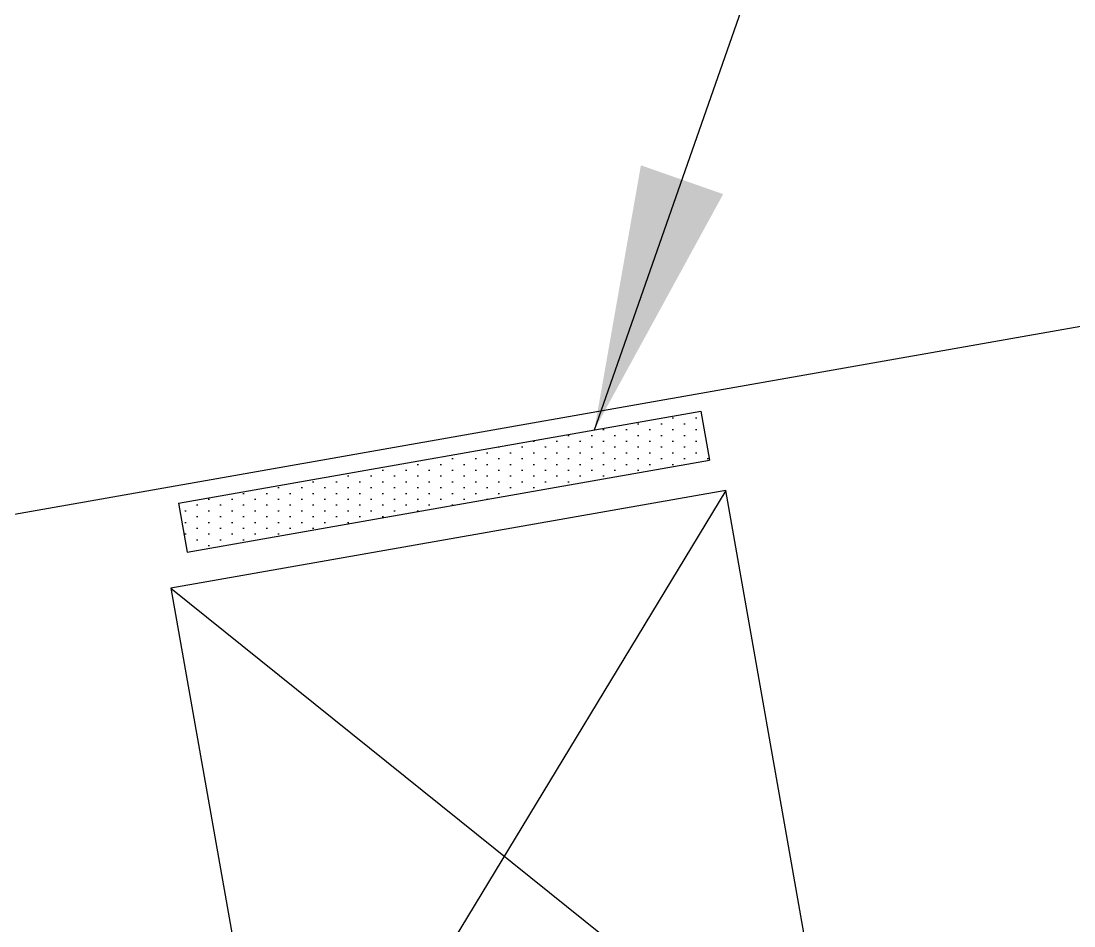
# Model space of a CAD drawing. Header units: inches. Extents: x -33163 to 19162, y -8858 to 30669.
# Drawn here: x -16999.59 to -16997.605, y 18035.408 to 18037.115 of the extents above; entities that cross this region are included whole.
import ezdxf

# ---------------------------------------------------------------- set-up
doc = ezdxf.new("R2010")
doc.units = ezdxf.units.IN
doc.layers.get('0').update_dxf_attribs({"color": 9, "lineweight": 0})
for name, color, linetype in [('20 - 7.2 PANEL', 5, 'Continuous'), ('CLOSURE', 8, 'Continuous'), ('SEALANT', 11, 'Continuous'), ('TAPE', 9, 'Continuous'), ('TEXT', 7, 'Continuous')]:
    doc.layers.add(name, color=color, linetype=linetype)
doc.styles.add('TEXT', font='SIMPLEX.shx', dxfattribs={"width": 0.75, "height": 0.375})
doc.dimstyles.new('DETAIL$7', dxfattribs={"dimscale": 4, "dimtxt": 0.375, "dimasz": 0.125, "dimexe": 0.0625, "dimexo": 0.0625, "dimgap": 0.0625, "dimtad": 1, "dimdec": 4, "dimzin": 3, "dimdsep": 46, "dimlunit": 4, "dimtxsty": 'TEXT', "dimblk": 'ARCHTICK', "dimcen": 0.0625, "dimclrd": 7, "dimclre": 7, "dimclrt": 2, "dimadec": 0, "dimazin": 0, "dimtfac": 0.6, "dimtdec": 4, "dimtmove": 0, "dimatfit": 3, "dimfxl": 1, "dimfrac": 2, "dimtolj": 1, "dimtzin": 0, "dimarcsym": 0})

# ---------------------------------------------------------------- blocks, each defined once
blk = doc.blocks.new('A$C6938402A')
at = {"layer": 'TAPE'}
h = blk.add_hatch(dxfattribs=at)
h.set_pattern_fill('DOTS', color=256, scale=0.35, angle=270, style=0)
h.set_pattern_definition([(270, (-22.332364, -26.379487), (0.021875, -0.0109375), [0, -0.021875])])
h.paths.add_polyline_path([(-0.5633, -0.0401), (-0.547, -0.1325), (0.4378, 0.0412), (0.4215, 0.1335)])
at = {"layer": 'SEALANT'}
for p, q in [((-0.5633, -0.0401), (0.4215, 0.1335)), ((0.4215, 0.1335), (0.4378, 0.0412)), ((-0.547, -0.1325), (0.4378, 0.0412)), ((-0.5633, -0.0401), (-0.547, -0.1325))]:
    blk.add_line(p, q, dxfattribs=at)
blk = doc.blocks.new('_ArchTick')
at = {"color": 0, "linetype": 'ByBlock', "const_width": 0.15}
blk.add_lwpolyline([(-0.5, -0.5), (0.5, 0.5)], dxfattribs=at)

msp = doc.modelspace()

# ---------------------------------------------------------------- linework, layer by layer
at = {"layer": '20 - 7.2 PANEL'}
msp.add_line((-16999.90646, 18036.13081), (-16986.45732, 18038.50226), dxfattribs=at)
at = {"layer": 'CLOSURE'}
for p, q in [((-16998.26111, 18036.22927), (-16999.30684, 18036.04488)), ((-16998.26111, 18036.22927), (-16999.0962, 18034.85026)), ((-16998.05046, 18035.03465), (-16998.26111, 18036.22927)), ((-16999.30684, 18036.04488), (-16999.0962, 18034.85026)), ((-16999.30684, 18036.04488), (-16998.05046, 18035.03465))]:
    msp.add_line(p, q, dxfattribs=at)

# ---------------------------------------------------------------- block references
at = {"layer": 'TEXT'}
msp.add_blockref('A$C6938402A', (-16998.72926, 18036.24535), dxfattribs=at)

# ---------------------------------------------------------------- leaders
msp.add_leader([(-16998.50867, 18036.34344), (-16996.82545, 18041.14833), (-16995.64526, 18041.14833)], dimstyle='DETAIL$7')

doc.saveas('drawing.dxf')
